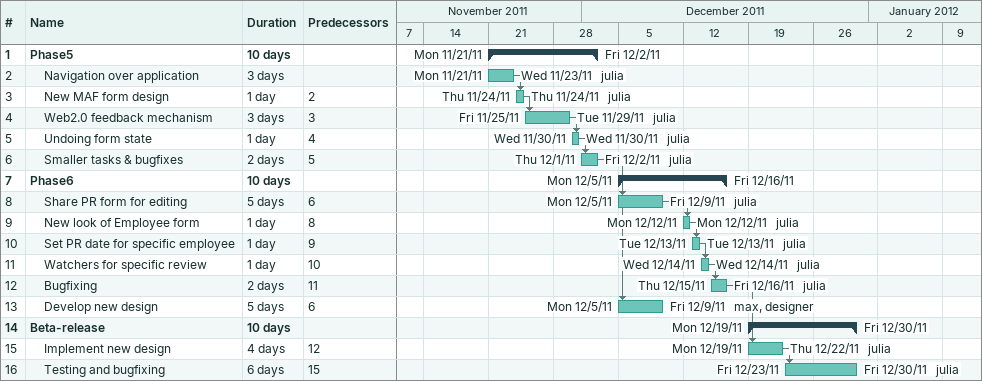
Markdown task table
| ID | Level | Task | Duration | Start | Finish | Predecessors | Resources |
|---|---|---|---|---|---|---|---|
| 1 | 1 | **Phase5** | 10d | 2011-11-21 | 2011-12-02 |  |  |
| 2 | 2 | Navigation over application | 3d | 2011-11-21 | 2011-11-23 |  | julia |
| 3 | 2 | New MAF form design | 1d | 2011-11-24 | 2011-11-24 | 2 | julia |
| 4 | 2 | Web2.0 feedback mechanism | 3d | 2011-11-25 | 2011-11-29 | 3 | julia |
| 5 | 2 | Undoing form state | 1d | 2011-11-30 | 2011-11-30 | 4 | julia |
| 6 | 2 | Smaller tasks & bugfixes | 2d | 2011-12-01 | 2011-12-02 | 5 | julia |
| 7 | 1 | **Phase6** | 10d | 2011-12-05 | 2011-12-16 |  |  |
| 8 | 2 | Share PR form for editing | 5d | 2011-12-05 | 2011-12-09 | 6 | julia |
| 9 | 2 | New look of Employee form | 1d | 2011-12-12 | 2011-12-12 | 8 | julia |
| 10 | 2 | Set PR date for specific employee | 1d | 2011-12-13 | 2011-12-13 | 9 | julia |
| 11 | 2 | Watchers for specific review | 1d | 2011-12-14 | 2011-12-14 | 10 | julia |
| 12 | 2 | Bugfixing | 2d | 2011-12-15 | 2011-12-16 | 11 | julia |
| 13 | 2 | Develop new design | 5d | 2011-12-05 | 2011-12-09 | 6 | max, designer |
| 14 | 1 | **Beta-release** | 10d | 2011-12-19 | 2011-12-30 |  |  |
| 15 | 2 | Implement new design | 4d | 2011-12-19 | 2011-12-22 | 12 | julia |
| 16 | 2 | Testing and bugfixing | 6d | 2011-12-23 | 2011-12-30 | 15 | julia |
